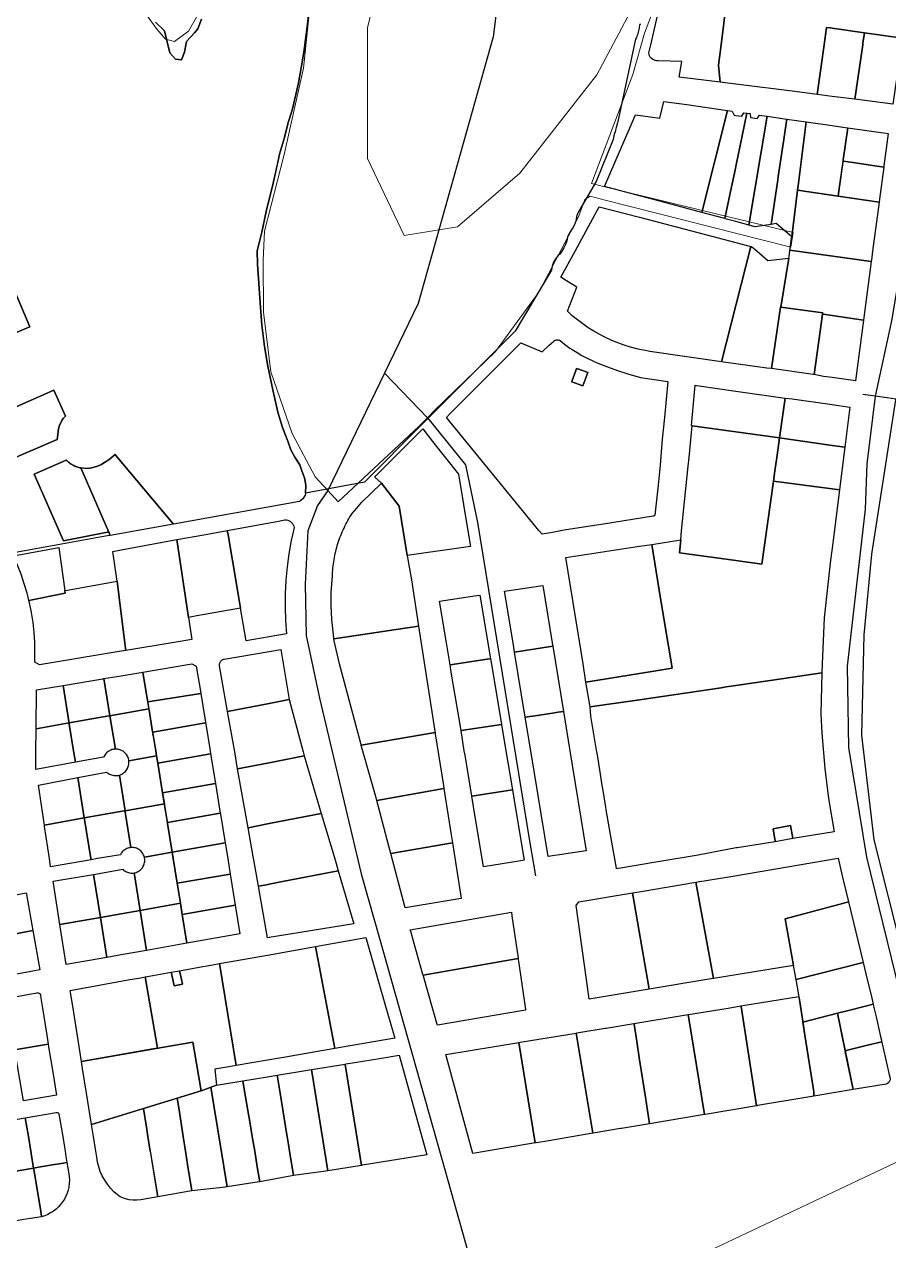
# Model space of a CAD drawing. Header units: metres. Extents: x 3 to 1027712, y 40 to 4430649.
# Drawn here: x 509359 to 509763, y 4407173 to 4407741 of the extents above; entities that cross this region are included whole.
import ezdxf

# ---------------------------------------------------------------- set-up
doc = ezdxf.new("R2010")
doc.units = ezdxf.units.M
doc.header["$MEASUREMENT"] = 0
doc.layers.add('A.ES.SDGC.CP.07003.cadastralparcel — CadastralParcel', color=1, linetype='Continuous')
doc.layers.add('Carreteras_5_km', color=2, linetype='Continuous', lineweight=30)
doc.layers.add('Cauces_artificiales_5_km', color=141, linetype='Continuous', lineweight=30)
for name, color, linetype, lineweight, true_color in [('Habitats_5_km', 7, 'Continuous', 9, 0xbefad2), ('Lagunas_5_km', 7, 'Continuous', 9, 0xbff2e1), ('Zonas_Interes_Minero_5_km', 7, 'Continuous', 9, 0xc0fac1)]:
    doc.layers.add(name, color=color, linetype=linetype, lineweight=lineweight, true_color=true_color)

msp = doc.modelspace()

# ---------------------------------------------------------------- linework, layer by layer
at = {"layer": 'A.ES.SDGC.CP.07003.cadastralparcel — CadastralParcel', "color": 7, "linetype": 'Continuous', "flags": 128}
for points in [[(509688.36, 4407763.16), (509684.35, 4407731.34), (509683.16, 4407721.92), (509683.93, 4407713.91), (509664.89, 4407716.33), (509666.11, 4407723.52), (509654.96, 4407723.94), (509654.26, 4407723.95), (509653.58, 4407724.08), (509652.93, 4407724.33), (509652.33, 4407724.68), (509651.8, 4407725.14), (509651.36, 4407725.67), (509651.02, 4407726.28), (509650.79, 4407726.93), (509650.67, 4407727.61), (509651.54, 4407731.34), (509656.95, 4407754.55)], [(509771.71, 4407753.27), (509768.97, 4407734.49), (509751.26, 4407736.99), (509736.17, 4407739.13), (509735.38, 4407739.24), (509733.65, 4407739.49), (509732.5, 4407731.34), (509729.22, 4407708.16), (509718.77, 4407709.49), (509691.25, 4407712.98), (509685.09, 4407713.76), (509683.93, 4407713.91), (509683.16, 4407721.92), (509684.35, 4407731.34), (509688.36, 4407763.16)], [(509492.17, 4407747.73), (509491.16, 4407739.71), (509489.63, 4407727.88), (509488.36, 4407720.62), (509487.22, 4407713.62), (509485.95, 4407708.15), (509484.17, 4407700.89), (509482.39, 4407695.16), (509480.62, 4407688.03), (509478.33, 4407680.27), (509475.41, 4407666.78), (509472.1, 4407653.54), (509470.07, 4407643.86), (509467.91, 4407635.21), (509468.04, 4407628.97), (509469.31, 4407610.9), (509470.08, 4407600.46), (509471.35, 4407590.53), (509472.87, 4407581.36), (509475.16, 4407570.16), (509477.58, 4407559.85), (509479.74, 4407552.59), (509482.15, 4407546.23), (509483.55, 4407542.16), (509485.46, 4407538.72), (509487.75, 4407535.28), (509488.76, 4407532.48), (509490.03, 4407529.17), (509490.67, 4407525.74), (509490.43, 4407521.96), (509490.28, 4407521.1), (509489.22, 4407519.4), (509487.68, 4407518.13), (509428.84, 4407507.56), (509401.97, 4407539.61), (509401.61, 4407540.04), (509398.82, 4407537.72), (509397.01, 4407536.49), (509396.87, 4407536.43), (509395.31, 4407535.42), (509393.42, 4407534.58), (509390.66, 4407533.76), (509388.48, 4407533.49), (509385.56, 4407533.74), (509385.1, 4407533.84), (509384.71, 4407533.95), (509384.62, 4407533.97), (509384.15, 4407534.11), (509383.68, 4407534.27), (509383.22, 4407534.45), (509382.77, 4407534.65), (509382.33, 4407534.86), (509381.91, 4407535.08), (509381.5, 4407535.31), (509381.08, 4407535.56), (509380.67, 4407535.84), (509380.27, 4407536.12), (509379.88, 4407536.43), (509379.52, 4407536.73), (509379.17, 4407537.04), (509379, 4407537.2), (509378.89, 4407537.3), (509378.86, 4407537.33), (509378.83, 4407537.37), (509378.81, 4407537.38), (509363.74, 4407530.78), (509377.46, 4407499.77), (509398.11, 4407503.7), (509398.11, 4407503.7), (509398.63, 4407503.8), (509399.3, 4407502.26), (509398.79, 4407502.16), (509354.27, 4407494.16)], [(509646.57, 4407741.12), (509646.38, 4407740.44), (509646.22, 4407739.77), (509646.08, 4407739.12), (509645.95, 4407738.49), (509645.82, 4407737.88), (509645.67, 4407737.28), (509645.49, 4407736.69), (509645.3, 4407736.09), (509645.09, 4407735.47), (509644.87, 4407734.86), (509644.5, 4407734.03), (509636.18, 4407695.5), (509636.07, 4407694.96), (509635.94, 4407694.47), (509635.8, 4407694.02), (509635.68, 4407693.6), (509635.56, 4407693.17), (509635.44, 4407692.7), (509635.29, 4407692.15), (509635.11, 4407691.51), (509634.88, 4407690.79), (509634.59, 4407689.94), (509634.3, 4407688.8), (509634.09, 4407687.16), (509626.07, 4407667.59), (509618, 4407653.74), (509617.63, 4407653.08), (509617.31, 4407652.38), (509617.06, 4407651.66), (509616.88, 4407650.91), (509616.76, 4407650.16), (509616.71, 4407649.4), (509616.28, 4407648.18), (509615.75, 4407646.99), (509615.13, 4407645.85), (509614.41, 4407644.76), (509613.88, 4407644.01), (509613.42, 4407643.22), (509613.03, 4407642.39), (509612.72, 4407641.53), (509612.48, 4407640.65), (509612.32, 4407639.75), (509611.71, 4407638.11), (509610.96, 4407636.52), (509610.1, 4407635), (509609.11, 4407633.55), (509608.4, 4407632.91), (509607.76, 4407632.22), (509607.18, 4407631.47), (509606.67, 4407630.67), (509606.23, 4407629.83), (509605.86, 4407628.95), (509605.58, 4407628.05), (509605.38, 4407627.13), (509605.26, 4407626.19), (509588.36, 4407597.61), (509551.13, 4407560.46), (509544.7, 4407554.05), (509544.7, 4407554.04), (509517.96, 4407527.17), (509490.43, 4407521.96), (509490.67, 4407525.74), (509490.03, 4407529.17), (509488.76, 4407532.48), (509487.75, 4407535.28), (509485.46, 4407538.72), (509483.55, 4407542.16), (509482.15, 4407546.23), (509479.74, 4407552.59), (509477.58, 4407559.85), (509475.16, 4407570.16), (509472.87, 4407581.36), (509471.35, 4407590.53), (509470.08, 4407600.46), (509469.31, 4407610.9), (509468.04, 4407628.97), (509467.91, 4407635.21), (509470.07, 4407643.86), (509472.1, 4407653.54), (509475.41, 4407666.78), (509477.34, 4407675.69), (509478.33, 4407680.27), (509480.62, 4407688.03), (509482.39, 4407695.16), (509484.17, 4407700.89), (509485.95, 4407708.15), (509487.22, 4407713.62), (509488.36, 4407720.62), (509489.63, 4407727.88), (509491.16, 4407739.71), (509492.17, 4407747.73)], [(509420.37, 4407742), (509424.57, 4407737.93), (509427.11, 4407727.62), (509429.78, 4407724.69), (509432.57, 4407724.31), (509433.97, 4407728), (509434.86, 4407732.96), (509438.67, 4407736.91), (509440.2, 4407738.82), (509441.98, 4407743.4)], [(509441.98, 4407743.4), (509440.2, 4407738.82), (509438.67, 4407736.91), (509434.86, 4407732.96), (509433.97, 4407728), (509432.57, 4407724.31), (509429.78, 4407724.69), (509427.11, 4407727.62), (509424.57, 4407737.93), (509420.37, 4407742)], [(509315.42, 4407580.22), (509361.76, 4407599.66), (509352.48, 4407621.79)]]:
    msp.add_lwpolyline(points, dxfattribs=at)
for points in [[(509751.26, 4407736.99), (509750.57, 4407732.12), (509750.46, 4407731.34), (509746.87, 4407705.92), (509736.17, 4407707.28), (509729.22, 4407708.16), (509732.5, 4407731.34), (509733.65, 4407739.49), (509735.38, 4407739.24), (509736.17, 4407739.13), (509751.26, 4407736.99)], [(509768.97, 4407734.49), (509768.51, 4407731.34), (509768.19, 4407729.16), (509764.48, 4407703.68), (509746.87, 4407705.92), (509750.46, 4407731.34), (509750.57, 4407732.12), (509751.26, 4407736.99), (509768.97, 4407734.49)], [(509657.59, 4407704.96), (509668.41, 4407703.43), (509687.36, 4407700.76), (509675.33, 4407653.1), (509653.5, 4407658.96), (509646.34, 4407660.88), (509629.97, 4407665.27), (509644.5, 4407698.62), (509655.74, 4407697.13), (509657.59, 4407704.96)], [(509686.2, 4407650.19), (509675.33, 4407653.1), (509687.36, 4407700.76), (509689.52, 4407700.45), (509690.46, 4407698.52), (509691.25, 4407698.41), (509694.13, 4407698), (509695.06, 4407699.66), (509696.45, 4407699.47), (509693.13, 4407683.49), (509691.6, 4407676.12), (509690.62, 4407671.42), (509689.29, 4407665.03), (509686.2, 4407650.19)], [(509705.69, 4407698.05), (509705.92, 4407698.02), (509697.4, 4407647.18), (509697.17, 4407647.24), (509696.88, 4407647.32), (509691.25, 4407648.83), (509686.92, 4407649.99), (509686.2, 4407650.19), (509689.29, 4407665.03), (509690.62, 4407671.42), (509691.6, 4407676.12), (509693.13, 4407683.49), (509696.45, 4407699.47), (509697.88, 4407699.28), (509698.12, 4407697.42), (509701.16, 4407696.99), (509702.35, 4407698.53), (509705.69, 4407698.05)], [(509707.73, 4407647.51), (509700.34, 4407646.39), (509697.4, 4407647.18), (509705.92, 4407698.02), (509715.02, 4407696.71), (509714.25, 4407691.56), (509713.6, 4407687.17), (509711.04, 4407669.88), (509710.81, 4407668.31), (509707.73, 4407647.51)], [(509715.02, 4407696.71), (509724.06, 4407695.41), (509720.35, 4407665.48), (509720.25, 4407664.69), (509717.4, 4407641.7), (509710.01, 4407647.86), (509707.73, 4407647.51), (509710.81, 4407668.31), (509711.04, 4407669.88), (509713.6, 4407687.17), (509714.25, 4407691.56), (509715.02, 4407696.71)], [(509720.25, 4407664.69), (509720.35, 4407665.48), (509724.06, 4407695.41), (509736.17, 4407693.67), (509743.21, 4407692.66), (509743.6, 4407692.61), (509741.42, 4407677.59), (509739.15, 4407661.97), (509739.02, 4407660.69), (509720.09, 4407663.41), (509720.25, 4407664.69)], [(509741.42, 4407677.59), (509743.6, 4407692.61), (509762.34, 4407689.91), (509760.35, 4407674.87), (509760.27, 4407674.27), (509758.29, 4407674.56), (509755.11, 4407675.02), (509746.09, 4407676.33), (509741.34, 4407677.02), (509741.42, 4407677.59)], [(509760.27, 4407674.27), (509758.29, 4407659.24), (509758.12, 4407657.95), (509739.02, 4407660.69), (509739.15, 4407661.97), (509741.34, 4407677.02), (509746.09, 4407676.33), (509755.11, 4407675.02), (509758.29, 4407674.56), (509760.27, 4407674.27)], [(509716.63, 4407636.24), (509717.3, 4407641.02), (509717.4, 4407641.7), (509720.09, 4407663.41), (509739.02, 4407660.69), (509758.12, 4407657.95), (509755.08, 4407634.96), (509754.53, 4407630.81), (509754.46, 4407630.23), (509716.53, 4407635.51), (509716.63, 4407636.24)], [(509684.58, 4407583.36), (509651.17, 4407588.15), (509648.11, 4407588.7), (509646.33, 4407589.1), (509645.08, 4407589.38), (509642.08, 4407590.18), (509639.11, 4407591.12), (509636.19, 4407592.17), (509633.32, 4407593.35), (509630.5, 4407594.65), (509627.73, 4407596.07), (509625.03, 4407597.61), (509622.41, 4407599.26), (509619.86, 4407601.01), (509619.84, 4407601.02), (509617.35, 4407602.88), (509614.96, 4407604.85), (509613.68, 4407605.98), (509612.64, 4407606.92), (509617.04, 4407618.14), (509612.17, 4407621.19), (509609.65, 4407622.78), (509616.24, 4407634.96), (509624.56, 4407650.3), (509627.53, 4407655.77), (509646.34, 4407650.85), (509691.25, 4407639.09), (509698.28, 4407637.25), (509684.58, 4407583.36)], [(509711.59, 4407605.71), (509707.85, 4407580.13), (509705.79, 4407580.32), (509691.25, 4407582.4), (509685.45, 4407583.23), (509684.58, 4407583.36), (509698.28, 4407637.25), (509698.58, 4407637.17), (509701.16, 4407634.96), (509706.25, 4407630.61), (509716.01, 4407631.79), (509712.27, 4407608.81), (509712.05, 4407608.84), (509711.59, 4407605.71)], [(509731.76, 4407605.54), (509731.85, 4407606.17), (509712.27, 4407608.81), (509716.01, 4407631.79), (509716.12, 4407632.6), (509716.45, 4407634.96), (509716.53, 4407635.51), (509754.46, 4407630.23), (509750.83, 4407602.8), (509736.17, 4407604.9), (509731.95, 4407605.51), (509731.76, 4407605.54)], [(509315.42, 4407580.22), (509306.17, 4407602.37), (509352.48, 4407621.79), (509361.76, 4407599.66), (509315.42, 4407580.22)], [(509730.66, 4407597.59), (509727.86, 4407577.36), (509727.37, 4407577.43), (509707.85, 4407580.13), (509711.59, 4407605.71), (509712.05, 4407608.84), (509712.27, 4407608.81), (509731.85, 4407606.17), (509731.76, 4407605.54), (509730.66, 4407597.59)], [(509732.22, 4407576.53), (509727.86, 4407577.36), (509730.66, 4407597.59), (509731.76, 4407605.54), (509731.95, 4407605.51), (509736.17, 4407604.9), (509750.83, 4407602.8), (509747.07, 4407574.4), (509736.17, 4407575.96), (509732.22, 4407576.53)], [(509557.64, 4407558.82), (509564.4, 4407565.61), (509590.86, 4407592.16), (509600.88, 4407587.98), (509604.21, 4407591.03), (509606.32, 4407592.97), (509606.59, 4407593.21), (509606.7, 4407593.28), (509606.96, 4407593.41), (509607.18, 4407593.5), (509607.52, 4407593.58), (509607.79, 4407593.61), (509608.08, 4407593.6), (509608.34, 4407593.57), (509608.64, 4407593.5), (509608.91, 4407593.39), (509609.16, 4407593.26), (509609.24, 4407593.21), (509611.38, 4407591.54), (509613.86, 4407589.77), (509614.94, 4407589.04), (509617.22, 4407587.6), (509619.42, 4407586.31), (509622.17, 4407584.85), (509626.93, 4407582.66), (509631.31, 4407580.98), (509635.97, 4407579.22), (509640.93, 4407577.71), (509646.76, 4407576.05), (509659.53, 4407574.2), (509657.96, 4407557.28), (509656.95, 4407547.18), (509655.88, 4407535), (509655.07, 4407525.69), (509653.5, 4407511.76), (509653.45, 4407511.65), (509653.37, 4407511.51), (509653.27, 4407511.41), (509653.15, 4407511.33), (509653.02, 4407511.26), (509652.7, 4407511.22), (509629.56, 4407507.57), (509620.2, 4407506.09), (509611.15, 4407504.66), (509605.64, 4407503.68), (509600.82, 4407502.82), (509599.38, 4407504.58), (509556.19, 4407557.37), (509557.64, 4407558.82)], [(509616.95, 4407580.19), (509616.61, 4407579.25), (509614.91, 4407574.55), (509614.71, 4407573.99), (509619.89, 4407572.15), (509622.14, 4407578.36), (509617.95, 4407579.84), (509617.84, 4407579.88), (509616.95, 4407580.19)], [(509614.91, 4407574.55), (509616.61, 4407579.25), (509616.95, 4407580.19), (509617.84, 4407579.88), (509617.95, 4407579.84), (509622.14, 4407578.36), (509619.89, 4407572.15), (509614.71, 4407573.99), (509614.91, 4407574.55)], [(509330.2, 4407551.23), (509338.69, 4407531.56), (509374.58, 4407547.04), (509375, 4407550.59), (509375.06, 4407551.12), (509375.36, 4407552.64), (509375.85, 4407554.12), (509376.53, 4407555.52), (509376.79, 4407555.94), (509377.39, 4407556.82), (509378.4, 4407558), (509373.07, 4407570.11), (509330.2, 4407551.23)], [(509330.2, 4407551.23), (509373.07, 4407570.11), (509378.4, 4407558), (509377.39, 4407556.82), (509376.79, 4407555.94), (509376.53, 4407555.52), (509375.85, 4407554.12), (509375.36, 4407552.64), (509375.06, 4407551.12), (509375, 4407550.59), (509374.58, 4407547.04), (509338.69, 4407531.56), (509330.2, 4407551.23)], [(509670.91, 4407553.48), (509670.55, 4407553.53), (509672.24, 4407572.36), (509672.81, 4407572.28), (509674.16, 4407572.09), (509691.25, 4407569.67), (509714.25, 4407566.42), (509711.64, 4407547.76), (509691.25, 4407550.62), (509670.91, 4407553.48)], [(509714.25, 4407566.42), (509717.53, 4407565.96), (509736.17, 4407563.32), (509744.41, 4407562.16), (509742.07, 4407543.48), (509736.17, 4407544.31), (509711.64, 4407547.76), (509714.25, 4407566.42)], [(509523.21, 4407530.01), (509545.19, 4407552.02), (509549.77, 4407546.17), (509561.8, 4407530.82), (509566.52, 4407502.57), (509567.43, 4407497.11), (509537.96, 4407492.87), (509536.39, 4407502.57), (509534.21, 4407515.97), (509525.88, 4407526.59), (509522.8, 4407529.51), (509523.21, 4407530.01)], [(509670.91, 4407553.48), (509691.25, 4407550.62), (509711.64, 4407547.76), (509711, 4407543.19), (509710.35, 4407538.58), (509709.49, 4407532.47), (509708.81, 4407527.58), (509703.37, 4407488.85), (509691.25, 4407490.52), (509664.94, 4407494.16), (509665.54, 4407500.12), (509665.97, 4407504.37), (509669, 4407534.53), (509669.41, 4407538.58), (509670.91, 4407553.48)], [(509711.64, 4407547.76), (509736.17, 4407544.31), (509742.07, 4407543.48), (509741.46, 4407538.58), (509739.59, 4407523.6), (509736.17, 4407524.04), (509708.81, 4407527.58), (509709.49, 4407532.47), (509710.35, 4407538.58), (509711, 4407543.19), (509711.64, 4407547.76)], [(509385.56, 4407533.74), (509388.48, 4407533.49), (509390.66, 4407533.76), (509393.42, 4407534.58), (509395.31, 4407535.42), (509396.87, 4407536.43), (509397.01, 4407536.49), (509398.82, 4407537.72), (509401.61, 4407540.04), (509401.97, 4407539.61), (509428.84, 4407507.56), (509399.3, 4407502.26), (509398.63, 4407503.8), (509385.56, 4407533.74)], [(509398.63, 4407503.8), (509398.11, 4407503.7), (509377.46, 4407499.77), (509363.74, 4407530.78), (509378.81, 4407537.38), (509378.83, 4407537.37), (509378.86, 4407537.33), (509378.89, 4407537.3), (509379, 4407537.2), (509379.17, 4407537.04), (509379.52, 4407536.73), (509379.88, 4407536.43), (509380.27, 4407536.12), (509380.67, 4407535.84), (509381.08, 4407535.56), (509381.5, 4407535.31), (509381.91, 4407535.08), (509382.33, 4407534.86), (509382.77, 4407534.65), (509383.22, 4407534.45), (509383.68, 4407534.27), (509384.15, 4407534.11), (509384.62, 4407533.97), (509384.71, 4407533.95), (509385.1, 4407533.84), (509385.56, 4407533.74), (509398.63, 4407503.8)], [(509543.13, 4407459.93), (509503.63, 4407453.97), (509503.59, 4407454.44), (509502.66, 4407462.97), (509502.39, 4407469.44), (509502.47, 4407475.59), (509503.04, 4407483.42), (509503.06, 4407484.13), (509503.11, 4407485.1), (509503.18, 4407486.07), (509503.26, 4407487.04), (509503.36, 4407488.01), (509503.48, 4407488.97), (509503.61, 4407489.94), (509503.77, 4407490.9), (509503.93, 4407491.86), (509504.12, 4407492.82), (509504.32, 4407493.77), (509504.54, 4407494.72), (509504.77, 4407495.66), (509505.02, 4407496.6), (509505.29, 4407497.54), (509505.58, 4407498.47), (509505.87, 4407499.4), (509506.19, 4407500.32), (509506.52, 4407501.23), (509506.87, 4407502.14), (509507.23, 4407503.04), (509507.61, 4407503.94), (509508.01, 4407504.83), (509508.42, 4407505.71), (509508.84, 4407506.59), (509509.29, 4407507.46), (509509.74, 4407508.32), (509510.21, 4407509.17), (509510.7, 4407510.01), (509511.2, 4407510.85), (509511.71, 4407511.67), (509512.24, 4407512.49), (509514.46, 4407515.04), (509516.73, 4407517.75), (509520.89, 4407521.77), (509525.88, 4407526.59), (509534.21, 4407515.97), (509536.39, 4407502.57), (509537.96, 4407492.87), (509538.11, 4407491.99), (509538.71, 4407488.3), (509539.83, 4407481.43), (509543.13, 4407459.93)], [(509708.81, 4407527.58), (509736.17, 4407524.04), (509739.59, 4407523.6), (509736.65, 4407500.1), (509736.17, 4407496.31), (509735.47, 4407490.72), (509732.47, 4407463.81), (509731.53, 4407442.2), (509731.35, 4407438.06), (509713.59, 4407435.44), (509691.25, 4407432.15), (509686.71, 4407431.48), (509684.36, 4407431.13), (509646.33, 4407425.53), (509623.22, 4407422.12), (509621.33, 4407433.78), (509646.33, 4407437.76), (509661.59, 4407440.19), (509661.43, 4407441.17), (509661.26, 4407442.2), (509658.51, 4407458.85), (509655.56, 4407476.67), (509652.03, 4407498.05), (509665.54, 4407500.12), (509664.94, 4407494.16), (509691.25, 4407490.52), (509703.37, 4407488.85), (509708.81, 4407527.58)], [(509456.34, 4407490.46), (509454.29, 4407502.57), (509453.95, 4407504.57), (509477.12, 4407508.82), (509480.83, 4407509.5), (509481.51, 4407509.48), (509482.17, 4407509.35), (509482.81, 4407509.12), (509483.4, 4407508.78), (509483.92, 4407508.35), (509484.36, 4407507.84), (509484.71, 4407507.26), (509484.97, 4407506.63), (509485.11, 4407505.97), (509484.36, 4407502.57), (509483.76, 4407499.86), (509482.66, 4407493.71), (509481.82, 4407487.51), (509481.25, 4407481.28), (509480.94, 4407475.04), (509480.89, 4407468.79), (509481.11, 4407462.54), (509481.59, 4407456.31), (509477.12, 4407455.54), (509462.68, 4407453.07), (509460.11, 4407468.23), (509458.99, 4407474.84), (509456.34, 4407490.46)], [(509402.6, 4407480.86), (509400.48, 4407494.77), (509404.47, 4407495.5), (509430.47, 4407500.27), (509435.87, 4407463.97), (509437.42, 4407453.68), (509428.23, 4407452.14), (509406.57, 4407448.51), (509406.32, 4407450.54), (509406.13, 4407452.04), (509406.12, 4407452.14), (509404.47, 4407465.61), (509402.6, 4407480.86)], [(509444.67, 4407502.87), (509453.95, 4407504.57), (509454.29, 4407502.57), (509456.34, 4407490.46), (509458.99, 4407474.84), (509460.11, 4407468.23), (509443.33, 4407465.28), (509439.72, 4407464.65), (509435.87, 4407463.97), (509430.47, 4407500.27), (509443.03, 4407502.57), (509444.67, 4407502.87)], [(509361.38, 4407471.84), (509361, 4407473.38), (509360.54, 4407475.24), (509359.22, 4407479.7), (509357.72, 4407484.09), (509356.02, 4407488.42), (509354.13, 4407492.66), (509375.36, 4407496.63), (509378.1, 4407476.45), (509378.26, 4407475.28), (509361.38, 4407471.84)], [(509652.03, 4407498.05), (509655.56, 4407476.67), (509658.51, 4407458.85), (509661.26, 4407442.2), (509661.43, 4407441.17), (509661.59, 4407440.19), (509646.33, 4407437.76), (509621.33, 4407433.78), (509619.97, 4407442.2), (509611.91, 4407491.92), (509646.33, 4407497.18), (509652.03, 4407498.05)], [(509378.36, 4407476.5), (509402.6, 4407480.86), (509404.47, 4407465.61), (509406.12, 4407452.14), (509406.13, 4407452.04), (509406.32, 4407450.54), (509406.57, 4407448.51), (509404.47, 4407448.16), (509366.35, 4407441.77), (509364.1, 4407443.04), (509364.2, 4407447.69), (509364.1, 4407452.14), (509364.1, 4407452.33), (509363.79, 4407456.97), (509363.28, 4407461.59), (509362.57, 4407466.18), (509361.65, 4407470.73), (509361.38, 4407471.84), (509378.26, 4407475.28), (509378.1, 4407476.45), (509378.36, 4407476.5)], [(509588.02, 4407447.74), (509587.3, 4407452.14), (509583.38, 4407476.15), (509601.22, 4407478.9), (509605.58, 4407452.14), (509605.85, 4407450.49), (509588.02, 4407447.74)], [(509557.92, 4407441.77), (509556.2, 4407452.14), (509553, 4407471.47), (509570.32, 4407474.14), (509571.86, 4407474.38), (509576.8, 4407444.68), (509575.27, 4407444.44), (509557.92, 4407441.77)], [(509503.78, 4407452.98), (509503.63, 4407453.97), (509543.13, 4407459.93), (509550.83, 4407410.88), (509550.93, 4407410.23), (509516.45, 4407404.25), (509516.34, 4407404.62), (509516.27, 4407405.01), (509506.28, 4407442.29), (509503.78, 4407452.98)], [(509605.85, 4407450.49), (509610.82, 4407420.05), (509608.42, 4407419.68), (509605.71, 4407419.26), (509596.5, 4407417.84), (509595.15, 4407417.63), (509592.99, 4407417.3), (509588.02, 4407447.74), (509605.85, 4407450.49)], [(509450.31, 4407441.35), (509450.29, 4407441.6), (509450.29, 4407441.85), (509450.32, 4407442.09), (509450.36, 4407442.34), (509450.43, 4407442.58), (509450.52, 4407442.81), (509450.63, 4407443.03), (509450.75, 4407443.25), (509450.9, 4407443.45), (509451.06, 4407443.64), (509451.24, 4407443.81), (509451.43, 4407443.97), (509451.63, 4407444.11), (509451.85, 4407444.23), (509452.08, 4407444.34), (509452.31, 4407444.42), (509452.55, 4407444.48), (509473.54, 4407448.05), (509478.93, 4407448.97), (509482.84, 4407425.61), (509473.54, 4407423.79), (509454.07, 4407419.98), (509450.31, 4407441.35)], [(509563.01, 4407411.1), (509558.49, 4407438.31), (509557.92, 4407441.77), (509575.27, 4407444.44), (509576.8, 4407444.68), (509577.38, 4407441.22), (509581.9, 4407414.01), (509563.01, 4407411.1)], [(509399.09, 4407418.04), (509396.28, 4407435.36), (509404.47, 4407436.74), (509414.59, 4407438.45), (509416.73, 4407425.22), (509417.37, 4407421.28), (509399.09, 4407418.04)], [(509441.37, 4407429.56), (509441.55, 4407428.45), (509416.85, 4407424.45), (509416.73, 4407425.22), (509414.59, 4407438.45), (509437.43, 4407442.32), (509439.46, 4407441.25), (509441.37, 4407429.56)], [(509730.95, 4407418.91), (509731.44, 4407409.87), (509732.81, 4407393.47), (509734.47, 4407379.36), (509737.2, 4407363.86), (509717.9, 4407360.66), (509717.88, 4407360.78), (509716.85, 4407366.71), (509708.61, 4407365.27), (509709.63, 4407359.38), (509709.66, 4407359.22), (509691.84, 4407356.37), (509691.25, 4407356.27), (509689.92, 4407356.07), (509688.99, 4407355.89), (509673.76, 4407352.99), (509654.79, 4407349.78), (509635.63, 4407346.57), (509635.58, 4407346.85), (509633.46, 4407358.93), (509630.79, 4407374.16), (509630.58, 4407375.36), (509629.18, 4407384.05), (509629.11, 4407384.45), (509627.78, 4407392.7), (509626.5, 4407400.67), (509626.43, 4407401.07), (509623.62, 4407417.83), (509623.61, 4407417.9), (509623.22, 4407422.12), (509646.33, 4407425.53), (509684.36, 4407431.13), (509686.71, 4407431.48), (509691.25, 4407432.15), (509713.59, 4407435.44), (509731.35, 4407438.06), (509730.95, 4407418.91)], [(509364.73, 4407411.94), (509364.91, 4407430.06), (509377.29, 4407432.15), (509380, 4407415.4), (509380.12, 4407414.67), (509364.73, 4407411.94)], [(509395.83, 4407435.28), (509396.28, 4407435.36), (509399.09, 4407418.04), (509398.65, 4407417.96), (509380.12, 4407414.67), (509380, 4407415.4), (509377.29, 4407432.15), (509395.83, 4407435.28)], [(509419.14, 4407410.33), (509419.11, 4407410.56), (509417.48, 4407420.61), (509416.85, 4407424.45), (509441.55, 4407428.45), (509443.74, 4407415.04), (509443.8, 4407414.65), (509419.14, 4407410.33)], [(509401.72, 4407402.45), (509399.09, 4407418.04), (509417.37, 4407421.28), (509417.48, 4407420.61), (509419.11, 4407410.56), (509420.54, 4407401.71), (509420.94, 4407399.25), (509408.03, 4407396.97), (509407.94, 4407397.5), (509407.81, 4407398.02), (509407.64, 4407398.53), (509407.42, 4407399.02), (509407.15, 4407399.5), (509406.85, 4407399.94), (509406.51, 4407400.36), (509406.14, 4407400.75), (509405.73, 4407401.1), (509405.3, 4407401.42), (509404.83, 4407401.7), (509404.47, 4407401.87), (509404.35, 4407401.93), (509403.85, 4407402.13), (509403.33, 4407402.28), (509402.8, 4407402.38), (509402.26, 4407402.44), (509401.72, 4407402.45)], [(509454.07, 4407419.98), (509473.54, 4407423.79), (509482.84, 4407425.61), (509489.39, 4407401.14), (509489.87, 4407399.36), (509473.54, 4407396.1), (509458.78, 4407393.22), (509457.39, 4407401.14), (509454.07, 4407419.98)], [(509398.65, 4407417.96), (509399.09, 4407418.04), (509401.72, 4407402.45), (509401.19, 4407402.41), (509400.65, 4407402.33), (509400.13, 4407402.2), (509399.62, 4407402.02), (509399.13, 4407401.8), (509398.97, 4407401.71), (509398.66, 4407401.54), (509398.21, 4407401.24), (509397.79, 4407400.9), (509397.4, 4407400.53), (509397.05, 4407400.12), (509396.73, 4407399.69), (509396.45, 4407399.23), (509396.21, 4407398.74), (509383.09, 4407396.32), (509382.22, 4407401.71), (509380.22, 4407414.05), (509380.12, 4407414.67), (509398.65, 4407417.96)], [(509608.42, 4407419.68), (509610.82, 4407420.05), (509613.81, 4407401.71), (509621.43, 4407354.99), (509603.61, 4407352.25), (509595.53, 4407401.71), (509592.99, 4407417.3), (509595.15, 4407417.63), (509596.5, 4407417.84), (509605.71, 4407419.26), (509608.42, 4407419.68)], [(509364.73, 4407411.32), (509364.73, 4407411.94), (509380.12, 4407414.67), (509380.22, 4407414.05), (509382.22, 4407401.71), (509383.09, 4407396.32), (509364.56, 4407392.89), (509364.64, 4407401.71), (509364.73, 4407411.32)], [(509443.88, 4407414.14), (509445.91, 4407401.71), (509446.15, 4407400.24), (509421.48, 4407395.9), (509420.94, 4407399.25), (509420.54, 4407401.71), (509419.49, 4407408.22), (509419.4, 4407408.73), (509419.27, 4407409.56), (509419.2, 4407409.96), (509419.14, 4407410.33), (509443.8, 4407414.65), (509443.88, 4407414.14)], [(509550.98, 4407409.92), (509551.02, 4407409.65), (509554.82, 4407385.39), (509555.02, 4407384.12), (509523.73, 4407378.5), (509523.42, 4407379.67), (509516.62, 4407403.64), (509516.49, 4407404.11), (509516.45, 4407404.25), (509550.93, 4407410.23), (509550.98, 4407409.92)], [(509568.08, 4407380.47), (509564.91, 4407399.59), (509564.56, 4407401.71), (509563.01, 4407411.1), (509581.9, 4407414.01), (509583.82, 4407402.51), (509587, 4407383.39), (509568.08, 4407380.47)], [(509406.22, 4407373.64), (509403.66, 4407390.33), (509404.17, 4407390.51), (509404.47, 4407390.64), (509404.66, 4407390.73), (509405.13, 4407390.99), (509405.57, 4407391.3), (509405.99, 4407391.64), (509406.38, 4407392.01), (509406.73, 4407392.42), (509407.05, 4407392.86), (509407.32, 4407393.32), (509407.56, 4407393.8), (509407.75, 4407394.31), (509407.9, 4407394.83), (509408, 4407395.36), (509408.06, 4407395.89), (509408.07, 4407396.43), (509408.03, 4407396.97), (509420.94, 4407399.25), (509421.48, 4407395.9), (509423.72, 4407382.06), (509424.56, 4407376.88), (509406.22, 4407373.64)], [(509446.15, 4407400.24), (509448.41, 4407386.4), (509423.72, 4407382.06), (509421.48, 4407395.9), (509446.15, 4407400.24)], [(509489.87, 4407399.36), (509497.8, 4407372.44), (509473.54, 4407367.69), (509463.62, 4407365.75), (509458.78, 4407393.22), (509473.54, 4407396.1), (509489.87, 4407399.36)], [(509368.57, 4407367), (509365.76, 4407385.67), (509384.13, 4407389.17), (509387.19, 4407370.28), (509368.57, 4407367)], [(509403.13, 4407390.2), (509403.66, 4407390.33), (509406.22, 4407373.64), (509405.77, 4407373.56), (509387.19, 4407370.28), (509384.13, 4407389.17), (509397.64, 4407391.75), (509398.05, 4407391.4), (509398.49, 4407391.08), (509398.95, 4407390.81), (509399.44, 4407390.58), (509399.94, 4407390.38), (509400.46, 4407390.24), (509400.99, 4407390.14), (509401.52, 4407390.08), (509402.06, 4407390.07), (509402.6, 4407390.11), (509403.13, 4407390.2)], [(509425.96, 4407368.21), (509424.67, 4407376.21), (509423.72, 4407382.06), (509448.41, 4407386.4), (509450.67, 4407372.52), (509425.96, 4407368.21)], [(509555.02, 4407384.12), (509558.44, 4407362.35), (509559, 4407358.73), (509530.31, 4407353.64), (509529.39, 4407357.14), (509523.73, 4407378.5), (509555.02, 4407384.12)], [(509587, 4407383.37), (509588.6, 4407373.78), (509592.46, 4407350.53), (509590.94, 4407350.2), (509573.55, 4407347.51), (509572.92, 4407351.29), (509569.67, 4407370.87), (509568.09, 4407380.46), (509568.08, 4407380.47), (509587, 4407383.39), (509587, 4407383.37)], [(509406.32, 4407372.98), (509406.22, 4407373.64), (509424.56, 4407376.88), (509424.67, 4407376.21), (509426.04, 4407367.75), (509428.21, 4407354.29), (509415.24, 4407352.01), (509415.09, 4407352.51), (509414.9, 4407352.99), (509414.66, 4407353.47), (509414.39, 4407353.9), (509414.07, 4407354.33), (509413.73, 4407354.71), (509413.34, 4407355.07), (509412.93, 4407355.38), (509412.5, 4407355.67), (509412.04, 4407355.92), (509411.56, 4407356.12), (509411.06, 4407356.29), (509410.56, 4407356.41), (509410.04, 4407356.48), (509409.52, 4407356.5), (509409, 4407356.5), (509406.32, 4407372.98)], [(509387.3, 4407369.63), (509390.27, 4407351.29), (509390.35, 4407350.76), (509371.51, 4407347.53), (509370.94, 4407351.29), (509368.67, 4407366.36), (509368.57, 4407367), (509387.19, 4407370.28), (509387.3, 4407369.63)], [(509405.77, 4407373.56), (509406.22, 4407373.64), (509406.32, 4407372.98), (509409, 4407356.5), (509408.48, 4407356.42), (509407.97, 4407356.33), (509407.47, 4407356.18), (509406.99, 4407355.97), (509406.52, 4407355.75), (509406.08, 4407355.46), (509405.66, 4407355.16), (509405.27, 4407354.8), (509404.91, 4407354.42), (509404.59, 4407354.01), (509404.47, 4407353.83), (509404.31, 4407353.58), (509404.06, 4407353.12), (509393.36, 4407351.29), (509390.35, 4407350.76), (509390.27, 4407351.29), (509387.3, 4407369.63), (509387.19, 4407370.28), (509405.77, 4407373.56)], [(509450.74, 4407372.1), (509452.93, 4407358.64), (509428.21, 4407354.29), (509426.04, 4407367.75), (509425.96, 4407368.21), (509450.67, 4407372.52), (509450.74, 4407372.1)], [(509463.62, 4407365.75), (509473.54, 4407367.69), (509497.8, 4407372.44), (509504.21, 4407350.71), (509505.7, 4407345.66), (509479.66, 4407340.57), (509473.54, 4407339.37), (509472.19, 4407339.11), (509468.44, 4407338.37), (509466.27, 4407350.71), (509465.98, 4407352.33), (509464.27, 4407362.07), (509463.62, 4407365.75)], [(509717.88, 4407360.78), (509717.9, 4407360.66), (509709.66, 4407359.22), (509709.63, 4407359.38), (509708.61, 4407365.27), (509716.85, 4407366.71), (509717.88, 4407360.78)], [(509428.21, 4407354.29), (509452.93, 4407358.64), (509454.13, 4407351.29), (509455.3, 4407344.12), (509430.56, 4407339.78), (509428.7, 4407351.29), (509428.21, 4407354.29)], [(509537.01, 4407328.35), (509530.31, 4407353.64), (509559, 4407358.73), (509563.09, 4407332.66), (509537.01, 4407328.35)], [(509415.24, 4407352.01), (509428.21, 4407354.29), (509428.7, 4407351.29), (509430.56, 4407339.78), (509432.08, 4407330.43), (509413.27, 4407327.12), (509410.44, 4407344.63), (509410.95, 4407344.74), (509411.45, 4407344.89), (509411.93, 4407345.09), (509412.4, 4407345.32), (509412.84, 4407345.6), (509413.26, 4407345.91), (509413.64, 4407346.26), (509414, 4407346.64), (509414.32, 4407347.04), (509414.6, 4407347.49), (509414.85, 4407347.95), (509415.05, 4407348.42), (509415.22, 4407348.92), (509415.33, 4407349.43), (509415.41, 4407349.95), (509415.43, 4407350.46), (509415.42, 4407350.98), (509415.38, 4407351.29), (509415.35, 4407351.5), (509415.24, 4407352.01)], [(509672.54, 4407340.28), (509690.74, 4407343.34), (509720.84, 4407348.42), (509739, 4407351.49), (509740.96, 4407343.34), (509743.9, 4407331.11), (509740.97, 4407330.31), (509714.22, 4407323.11), (509718.21, 4407301.46), (509680.88, 4407295.29), (509672.54, 4407340.28)], [(509394.71, 4407323.85), (509375.85, 4407320.53), (509372.66, 4407340.71), (509391.45, 4407343.96), (509394.71, 4407323.85)], [(509391.45, 4407343.96), (509404.47, 4407346.21), (509405.19, 4407346.33), (509405.57, 4407345.97), (509405.98, 4407345.65), (509406.42, 4407345.37), (509406.88, 4407345.13), (509407.36, 4407344.92), (509407.86, 4407344.76), (509408.37, 4407344.65), (509408.88, 4407344.57), (509409.4, 4407344.55), (509409.92, 4407344.57), (509410.44, 4407344.63), (509413.27, 4407327.12), (509404.47, 4407325.57), (509394.71, 4407323.85), (509391.45, 4407343.96)], [(509455.3, 4407344.12), (509457.67, 4407329.59), (509432.92, 4407325.23), (509432.08, 4407330.43), (509430.56, 4407339.78), (509455.3, 4407344.12)], [(509505.7, 4407345.66), (509513.03, 4407320.78), (509473.54, 4407314.46), (509472.68, 4407314.32), (509468.44, 4407338.37), (509472.19, 4407339.11), (509473.54, 4407339.37), (509479.66, 4407340.57), (509505.7, 4407345.66)], [(509342.8, 4407313.87), (509339.57, 4407330.66), (509339.43, 4407331.44), (509360.12, 4407335.37), (509360.27, 4407334.52), (509363.25, 4407317.74), (509342.98, 4407313.9), (509342.8, 4407313.87)], [(509643.1, 4407335.3), (509646.21, 4407335.83), (509672.54, 4407340.28), (509680.88, 4407295.29), (509677.79, 4407294.78), (509650.88, 4407290.34), (509650.11, 4407294.78), (509646.21, 4407317.33), (509643.1, 4407335.3)], [(509432.08, 4407330.43), (509432.92, 4407325.23), (509435.1, 4407311.77), (509416.29, 4407308.46), (509413.27, 4407327.12), (509432.08, 4407330.43)], [(509650.88, 4407290.34), (509646.21, 4407289.55), (509622.83, 4407285.61), (509621.55, 4407294.78), (509616.73, 4407329.43), (509618.02, 4407331.07), (509643.1, 4407335.3), (509646.21, 4407317.33), (509650.11, 4407294.78), (509650.88, 4407290.34)], [(509740.97, 4407330.31), (509743.9, 4407331.11), (509750.69, 4407302.83), (509719.35, 4407294.87), (509718.21, 4407301.46), (509714.22, 4407323.11), (509740.97, 4407330.31)], [(509413.27, 4407327.12), (509416.29, 4407308.46), (509404.47, 4407306.38), (509397.73, 4407305.19), (509394.71, 4407323.85), (509404.47, 4407325.57), (509413.27, 4407327.12)], [(509457.67, 4407329.59), (509459.85, 4407316.13), (509435.1, 4407311.77), (509432.92, 4407325.23), (509457.67, 4407329.59)], [(509589.63, 4407304.83), (509589.65, 4407304.69), (509545.34, 4407296.94), (509545.26, 4407297.22), (509540.8, 4407312.68), (509539.69, 4407316.82), (509539.35, 4407318.11), (509586.5, 4407326.24), (509586.75, 4407324.58), (509589.63, 4407304.83)], [(509375.85, 4407320.53), (509394.71, 4407323.85), (509397.73, 4407305.19), (509378.8, 4407301.86), (509375.85, 4407320.53)], [(509363.25, 4407317.74), (509366.53, 4407299.32), (509346.32, 4407295.65), (509342.83, 4407313.73), (509342.8, 4407313.87), (509342.98, 4407313.9), (509363.25, 4407317.74)], [(509498.58, 4407310.91), (509518.55, 4407314.49), (509524.25, 4407294.78), (509527.83, 4407282.41), (509532.16, 4407267.42), (509506.75, 4407263.06), (509504.08, 4407262.6), (509495.07, 4407310.28), (509498.58, 4407310.91)], [(509504.08, 4407262.6), (509481.07, 4407258.65), (509472.73, 4407257.22), (509458.15, 4407254.72), (509450.37, 4407302.27), (509472.72, 4407306.28), (509495.07, 4407310.28), (509504.08, 4407262.6)], [(509421.35, 4407262.78), (509415.62, 4407296.05), (509417.53, 4407296.4), (509427.8, 4407298.24), (509428.56, 4407294.78), (509429.19, 4407291.89), (509433.05, 4407292.73), (509432.57, 4407294.78), (509431.61, 4407298.92), (509442.5, 4407300.87), (509444.49, 4407301.23), (509446.98, 4407301.67), (509450.37, 4407302.27), (509458.15, 4407254.72), (509454.65, 4407254.12), (509448.1, 4407253), (509448.86, 4407245.45), (509441.82, 4407242.93), (509438.49, 4407262.04), (509437.85, 4407265.66), (509423.38, 4407263.14), (509421.35, 4407262.78)], [(509589.65, 4407304.69), (509589.75, 4407304.02), (509589.84, 4407303.4), (509593.13, 4407280.87), (509593.17, 4407280.6), (509551.97, 4407273.48), (509551.88, 4407273.81), (509545.48, 4407296.45), (509545.34, 4407296.94), (509589.65, 4407304.69)], [(509755.18, 4407284.01), (509755.33, 4407283.32), (509751.83, 4407282.43), (509743.18, 4407280.22), (509738.65, 4407279.07), (509722.54, 4407274.96), (509722.48, 4407275.35), (509721.39, 4407282.41), (509720.43, 4407288.62), (509719.37, 4407294.78), (509719.35, 4407294.87), (509750.69, 4407302.83), (509752.62, 4407294.78), (509754.53, 4407286.84), (509755.18, 4407284.01)], [(509413.64, 4407295.7), (509415.62, 4407296.05), (509421.35, 4407262.78), (509419.39, 4407262.44), (509385.9, 4407256.6), (509381.8, 4407282.41), (509380.63, 4407289.79), (509408.49, 4407294.78), (509413.64, 4407295.7)], [(509427.8, 4407298.24), (509431.61, 4407298.92), (509432.57, 4407294.78), (509433.05, 4407292.73), (509429.19, 4407291.89), (509428.56, 4407294.78), (509427.8, 4407298.24)], [(509366.95, 4407286.21), (509367.55, 4407282.41), (509369.7, 4407268.93), (509370.38, 4407264.61), (509354.7, 4407261.97), (509354.32, 4407264.19), (509353.57, 4407268.56), (509353.51, 4407268.93), (509351.19, 4407282.41), (509350.74, 4407285.04), (509350.57, 4407286.03), (509365.12, 4407288.58), (509365.64, 4407288.62), (509366.14, 4407288.46), (509366.28, 4407288.36), (509366.54, 4407288.12), (509366.76, 4407287.71), (509366.95, 4407286.21)], [(509720.7, 4407286.88), (509720.78, 4407286.34), (509721.39, 4407282.41), (509722.48, 4407275.35), (509723.47, 4407268.93), (509727.59, 4407242.32), (509727.74, 4407240.41), (509724.83, 4407239.92), (509701.44, 4407235.98), (509701.05, 4407235.91), (509700.92, 4407235.89), (509693.7, 4407282.27), (509693.66, 4407282.53), (509720.68, 4407286.99), (509720.7, 4407286.88)], [(509669.2, 4407278.5), (509687.63, 4407281.54), (509693.66, 4407282.53), (509693.7, 4407282.27), (509700.92, 4407235.89), (509676.89, 4407231.84), (509676.67, 4407231.8), (509668.98, 4407278.46), (509669.2, 4407278.5)], [(509745.97, 4407243.43), (509727.74, 4407240.41), (509727.59, 4407242.32), (509723.47, 4407268.93), (509722.54, 4407274.96), (509738.65, 4407279.07), (509745.97, 4407243.43)], [(509742.26, 4407261.52), (509738.65, 4407279.07), (509743.18, 4407280.22), (509751.83, 4407282.43), (509755.33, 4407283.32), (509755.54, 4407282.41), (509755.98, 4407280.49), (509756.7, 4407277.34), (509758.46, 4407269.61), (509758.62, 4407268.93), (509759.17, 4407266.52), (509759.28, 4407266.02), (509759.34, 4407265.78), (509752.76, 4407264.14), (509751.49, 4407263.82), (509744.03, 4407261.96), (509742.26, 4407261.52)], [(509630.28, 4407272.08), (509630.69, 4407272.15), (509643.7, 4407274.29), (509643.74, 4407274.04), (509644.84, 4407267.02), (509646.36, 4407257.28), (509649.07, 4407239.92), (509651.01, 4407227.48), (509646.36, 4407226.7), (509637.86, 4407225.27), (509637.44, 4407225.2), (509624.71, 4407223.06), (509624.49, 4407223.02), (509616.77, 4407269.85), (509617.17, 4407269.92), (509618.01, 4407270.05), (509630.28, 4407272.08)], [(509668.1, 4407278.31), (509668.98, 4407278.46), (509676.67, 4407231.8), (509675.64, 4407231.63), (509651.01, 4407227.48), (509649.07, 4407239.92), (509646.36, 4407257.28), (509644.84, 4407267.02), (509643.74, 4407274.04), (509643.7, 4407274.29), (509668.1, 4407278.31)], [(509590.63, 4407265.54), (509616.77, 4407269.85), (509624.49, 4407223.02), (509603.95, 4407219.56), (509598.2, 4407218.59), (509597.66, 4407218.5), (509589.93, 4407265.42), (509590.63, 4407265.54)], [(509370.57, 4407263.46), (509372.62, 4407250.59), (509374.01, 4407241.83), (509374.16, 4407240.88), (509358.79, 4407238.17), (509358.16, 4407241.83), (509354.89, 4407260.87), (509354.7, 4407261.97), (509370.38, 4407264.61), (509370.57, 4407263.46)], [(509423.38, 4407263.14), (509437.85, 4407265.66), (509438.49, 4407262.04), (509441.82, 4407242.93), (509390.57, 4407227.2), (509388.25, 4407241.83), (509386.43, 4407253.3), (509385.9, 4407256.6), (509423.38, 4407263.14)], [(509568.48, 4407213.58), (509555.89, 4407259.81), (509589.93, 4407265.42), (509597.66, 4407218.5), (509595, 4407218.05), (509594, 4407217.88), (509585.81, 4407216.5), (509568.48, 4407213.58)], [(509761.46, 4407246), (509746.92, 4407243.59), (509745.97, 4407243.43), (509742.32, 4407261.22), (509742.26, 4407261.52), (509744.03, 4407261.96), (509751.49, 4407263.82), (509752.76, 4407264.14), (509759.34, 4407265.78), (509759.41, 4407265.46), (509759.55, 4407264.86), (509762.7, 4407251.04), (509762.71, 4407251.01), (509763.07, 4407249.42), (509763.15, 4407249.07), (509763.22, 4407248.73), (509763.22, 4407248.03), (509763.02, 4407247.35), (509762.64, 4407246.75), (509762.11, 4407246.29), (509761.46, 4407246)], [(509509.38, 4407255.44), (509525.03, 4407258.02), (509534.1, 4407259.52), (509547.07, 4407212.91), (509517.02, 4407208.09), (509516.56, 4407208.02), (509508.94, 4407255.1), (509508.88, 4407255.35), (509509.38, 4407255.44)], [(509492.38, 4407252.63), (509493.24, 4407252.77), (509493.37, 4407251.96), (509500.84, 4407205.5), (509500.49, 4407205.44), (509499.96, 4407205.36), (509484.89, 4407203.26), (509483.02, 4407214.73), (509482.51, 4407217.87), (509481.92, 4407221.47), (509481.77, 4407222.37), (509478.6, 4407241.83), (509477.25, 4407250.13), (509492.38, 4407252.63)], [(509500.84, 4407205.5), (509493.37, 4407251.96), (509493.24, 4407252.77), (509508.88, 4407255.35), (509508.94, 4407255.1), (509516.56, 4407208.02), (509515.68, 4407207.88), (509500.84, 4407205.5)], [(509445.22, 4407244.14), (509446.21, 4407244.5), (509453.86, 4407197.97), (509453.16, 4407197.86), (509452.98, 4407197.83), (509437.34, 4407196.11), (509435.43, 4407208.45), (509434.47, 4407214.73), (509433.42, 4407221.47), (509431.34, 4407234.92), (509430.62, 4407239.49), (509441.82, 4407242.93), (509445.22, 4407244.14)], [(509453.86, 4407197.97), (509446.21, 4407244.5), (509448.86, 4407245.45), (509461.22, 4407247.49), (509462.17, 4407241.83), (509464.58, 4407227.48), (509465.59, 4407221.47), (509466.72, 4407214.73), (509467.95, 4407207.43), (509469.13, 4407200.42), (509468.78, 4407200.36), (509453.86, 4407197.97)], [(509469.13, 4407200.42), (509467.95, 4407207.43), (509466.72, 4407214.73), (509465.59, 4407221.47), (509464.58, 4407227.48), (509462.17, 4407241.83), (509461.22, 4407247.49), (509472.73, 4407249.39), (509477.25, 4407250.13), (509478.6, 4407241.83), (509481.77, 4407222.37), (509481.92, 4407221.47), (509482.51, 4407217.87), (509483.02, 4407214.73), (509484.89, 4407203.26), (509484.01, 4407203.14), (509469.13, 4407200.42)], [(509421.48, 4407193.33), (509418.04, 4407214.63), (509418.02, 4407214.73), (509416.93, 4407221.47), (509416.22, 4407225.85), (509414.8, 4407234.63), (509430.62, 4407239.49), (509431.34, 4407234.92), (509433.42, 4407221.47), (509434.47, 4407214.73), (509435.43, 4407208.45), (509437.34, 4407196.11), (509436.45, 4407196.02), (509421.48, 4407193.33)], [(509403.97, 4407193.35), (509402.74, 4407194.25), (509401.03, 4407195.76), (509399.43, 4407197.42), (509398, 4407199.21), (509396.72, 4407201.12), (509395.6, 4407203.13), (509394.67, 4407205.22), (509393.92, 4407207.39), (509393.36, 4407209.62), (509393, 4407211.91), (509392.55, 4407214.73), (509391.48, 4407221.47), (509390.57, 4407227.2), (509414.8, 4407234.63), (509416.22, 4407225.85), (509416.93, 4407221.47), (509418.02, 4407214.73), (509421.48, 4407193.33), (509413.56, 4407191.92), (509411.76, 4407191.74), (509409.94, 4407191.76), (509408.14, 4407191.98), (509406.38, 4407192.4), (509404.67, 4407193.01), (509403.97, 4407193.35)], [(509346.82, 4407228.05), (509359.68, 4407230.27), (509361.13, 4407221.47), (509362.24, 4407214.73), (509362.42, 4407213.63), (509363.55, 4407206.74), (509350.77, 4407204.59), (509349.06, 4407214.73), (509347.93, 4407221.47), (509346.82, 4407228.05)], [(509359.68, 4407230.27), (509374.04, 4407232.75), (509374.29, 4407232.81), (509374.54, 4407232.81), (509374.78, 4407232.74), (509375, 4407232.62), (509375.18, 4407232.45), (509375.32, 4407232.24), (509375.39, 4407232), (509377.13, 4407221.47), (509377.95, 4407216.49), (509378.24, 4407214.73), (509378.65, 4407212.26), (509379.13, 4407209.36), (509377.31, 4407209.06), (509372.44, 4407208.24), (509365.9, 4407207.14), (509363.55, 4407206.74), (509362.42, 4407213.63), (509362.24, 4407214.73), (509361.13, 4407221.47), (509359.68, 4407230.27)], [(509363.55, 4407206.74), (509363.81, 4407205.13), (509366.7, 4407187.63), (509367.23, 4407184.39), (509367.29, 4407184.05), (509363.19, 4407183.4), (509359.01, 4407182.74), (509354.56, 4407182.03), (509353.62, 4407187.63), (509350.77, 4407204.59), (509363.55, 4407206.74)], [(509379.13, 4407209.36), (509379.99, 4407204.14), (509380.19, 4407202.62), (509380.25, 4407201.09), (509380.19, 4407199.56), (509379.99, 4407198.04), (509379.92, 4407197.71), (509379.65, 4407196.54), (509379.2, 4407195.08), (509378.61, 4407193.66), (509377.91, 4407192.3), (509377.09, 4407191.01), (509376.16, 4407189.79), (509375.13, 4407188.65), (509374.01, 4407187.61), (509372.8, 4407186.67), (509371.51, 4407185.84), (509370.16, 4407185.12), (509368.75, 4407184.52), (509367.29, 4407184.05), (509367.23, 4407184.39), (509366.7, 4407187.63), (509363.81, 4407205.13), (509363.55, 4407206.74), (509365.9, 4407207.14), (509372.44, 4407208.24), (509377.31, 4407209.06), (509379.13, 4407209.36)]]:
    msp.add_lwpolyline(points, close=True, dxfattribs=at)
at = {"layer": 'Carreteras_5_km'}
msp.add_line((509756.22, 4407567.28), (509750.53, 4407568.11, 1.34), dxfattribs=at)
for points in [[(509825.35, 4408053.98, 0), (509822.53, 4408027.68, 0), (509813.66, 4407958.79, 0), (509799.62, 4407859.05, 0), (509791.53, 4407816.37, 0), (509781.86, 4407729.1, 0), (509767.82, 4407625.56, 0), (509763.94, 4407602.52, 0), (509756.22, 4407567.28, 0)], [(509756.22, 4407567.28, 0), (509752.43, 4407535.68, 0), (509751.62, 4407514.48, 0), (509743.24, 4407441.15, 0), (509743.78, 4407403.13, 0), (509752.31, 4407352.01, 0), (509773.28, 4407266.26, 0), (509774.08, 4407256.13, 0)], [(509783.4, 4407258.24, 2.17), (509775.66, 4407280.91, 0), (509755.88, 4407360.11, 0), (509750.08, 4407408.96, 0), (509751.16, 4407455.86, 0), (509754.69, 4407493.47, 0), (509765.94, 4407565.58, 1.44), (509765.97, 4407565.89, 1.44)], [(509765.97, 4407565.89, 1.44), (509761.9, 4407566.46, 1.5), (509756.22, 4407567.28, 0)]]:
    msp.add_polyline3d(points, dxfattribs=at)
at = {"layer": 'Cauces_artificiales_5_km'}
for points in [[(509605.77, 4407956.5, 1.1), (509577.99, 4407735.16, 1.1), (509543.04, 4407610.6, 1.1), (509527.33, 4407578.03, 1.1), (509500.86, 4407523.17, 1.1), (509496.06, 4407516.27, 1.2), (509491.56, 4407504.37, 1.61), (509490.36, 4407479.47, 1.61), (509490.76, 4407455.57, 1.65), (509496.96, 4407426.27, 1.63), (509516.45, 4407344.27, 1.82), (509522.65, 4407322.27, 1.94), (509522.85, 4407321.77, 1.94), (509522.85, 4407321.77, 1.94), (509555.65, 4407205.48, 2.18), (509568.75, 4407158.98, 1.36)], [(509527.33, 4407578.03, 1.1), (509547.38, 4407557.11, 1.1), (509565.15, 4407535.17, 2.15), (509570.66, 4407508.27, 2.03), (509595.05, 4407359.67, 2.62), (509597.85, 4407343.27, 0.3)]]:
    msp.add_polyline3d(points, dxfattribs=at)
at = {"layer": 'Habitats_5_km'}
msp.add_lwpolyline([(509755.45, 4408451.35), (509725.45, 4408329.35), (509707.44, 4408129.35), (509702.44, 4407993.35), (509690.44, 4407882.35), (509662.44, 4407785.35), (509626.44, 4407717.35), (509590.44, 4407671.35), (509561.44, 4407646.35), (509536.44, 4407642.35), (509519.44, 4407678.35), (509519.44, 4407739.35), (509534.44, 4407802.35), (509554.44, 4407874.35), (509559.44, 4407929.35), (509553.44, 4407988.35), (509517.44, 4408035.35), (509487.44, 4408079.35), (509472.44, 4408135.35), (509475.44, 4408213.35), (509513.44, 4408311.35), (509542.44, 4408382.35), (509586.44, 4408415.35), (509640.45, 4408428.35)], dxfattribs=at)
at = {"layer": 'Lagunas_5_km'}
for points in [[(509661.56, 4407770.67, 1.1), (509648.66, 4407736.87, 1.1), (509643.26, 4407717.47, 1.1), (509623.96, 4407666.57, 1.1), (509623.96, 4407666.57, 1.1), (509632.06, 4407664.57, 1.1), (509717.95, 4407643.67, 1.1), (509716.95, 4407636.87, 1.1), (509630.25, 4407658.87, 1.1), (509623.25, 4407660.67, 1.1), (509620.76, 4407659.17, 1.1), (509617.86, 4407650.97, 1.1), (509599.26, 4407615.87, 1.1), (509579.06, 4407588.07, 1.1), (509550.86, 4407560.67, 1.1), (509547.38, 4407557.11, 1.1), (509546.46, 4407556.17, 1.1), (509543.56, 4407553.27, 1.1), (509505.66, 4407517.97, 1.1), (509500.86, 4407523.17, 1.1), (509494.96, 4407529.67, 1.1), (509484.26, 4407549.87, 1.1), (509474.26, 4407578.67, 1.1), (509470.86, 4407606.47, 1.1), (509470.76, 4407630.77, 1.1), (509471.36, 4407644.27, 1.1), (509480.46, 4407680.07, 1.1), (509489.46, 4407720.47, 1.1), (509493.26, 4407756.37, 1.1)], [(509440.76, 4407746.47, 1.1), (509435.76, 4407737.67, 1.1), (509429.26, 4407732.97, 1.1), (509425.06, 4407734.07, 1.1), (509421.26, 4407738.57, 1.1), (509415.26, 4407746.57, 1.1)]]:
    msp.add_polyline3d(points, dxfattribs=at)
at = {"layer": 'Zonas_Interes_Minero_5_km'}
msp.add_lwpolyline([(508964.89, 4406823.94), (508963.86, 4406829.72), (509000.34, 4406846.99), (509017.59, 4406855.15), (509374.01, 4407023.84), (509672.97, 4407165.34), (509817.6, 4407233.8), (509997.46, 4407318.92), (510002.66, 4407318.07), (510003.13, 4407302.11), (510004.27, 4407288.95), (510009.44, 4407229.43), (510016.62, 4407146.92), (510140.08, 4407176.96), (510017.49, 4407143.92), (510022.95, 4407107.69), (510040.89, 4406988.64), (510061.44, 4406852.26), (510076.9, 4406782.41)], dxfattribs=at)

doc.saveas('drawing.dxf')
